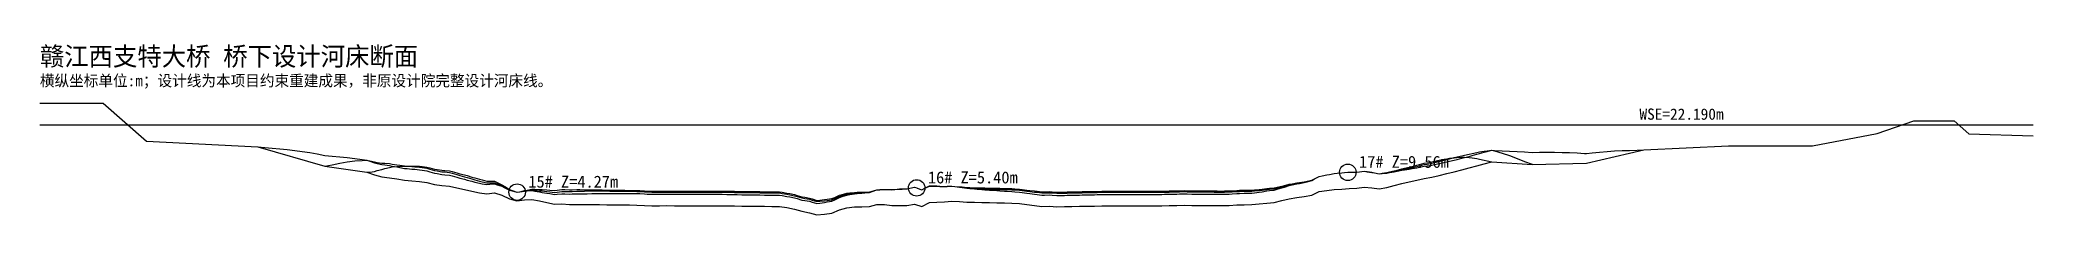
# Model space of a CAD drawing. Header units: metres. Extents: x 0 to 532, y -2 to 44.
import ezdxf

# ---------------------------------------------------------------- set-up
doc = ezdxf.new("R2010")
doc.units = ezdxf.units.M
for name, color, linetype in [('ANNOTATION', 7, 'CONTINUOUS'), ('CURRENT_BED', 8, 'CONTINUOUS'), ('DESIGN_CENTER', 1, 'CONTINUOUS'), ('DESIGN_DISTRIBUTED', 3, 'CONTINUOUS'), ('DESIGN_LOCAL', 5, 'CONTINUOUS'), ('PIER_CONTROL', 6, 'CONTINUOUS'), ('WSE_22_190', 4, 'CONTINUOUS')]:
    doc.layers.add(name, color=color, linetype=linetype)

msp = doc.modelspace()

# ---------------------------------------------------------------- linework, layer by layer
at = {"layer": 'CURRENT_BED', "color": 8}
msp.add_lwpolyline([(0, 27.98), (16.92, 28.02), (28.46, 17.9), (58.11, 16.4), (76.05, 11.2), (87.25, 9.56), (89.25, 8.85), (91.25, 8.37), (93.25, 8.12), (95.25, 7.78), (97.25, 7.43), (99.25, 7.26), (101.25, 7.13), (103.25, 6.84), (105.25, 6.31), (107.25, 6.01), (109.25, 5.88), (111.25, 5.39), (113.25, 4.95), (115.25, 4.5), (117.25, 4.05), (119.25, 3.8), (121.25, 4.06), (123.25, 3.5), (125.25, 2.52), (127.25, 1.99), (129.25, 2.26), (131.25, 2.33), (133.25, 1.92), (135.25, 1.52), (137.25, 1.04), (139.25, 1.15), (141.25, 1.01), (143.25, 0.99), (145.25, 0.97), (147.25, 0.95), (149.25, 0.93), (151.25, 0.91), (153.25, 0.89), (155.25, 0.87), (157.25, 0.85), (159.25, 0.82), (161.25, 0.7), (163.25, 0.65), (165.25, 0.61), (167.25, 0.67), (169.25, 0.64), (171.25, 0.62), (173.25, 0.66), (175.25, 0.66), (177.25, 0.66), (179.25, 0.66), (181.25, 0.66), (183.25, 0.63), (185.25, 0.59), (187.25, 0.57), (189.25, 0.55), (191.25, 0.52), (193.25, 0.5), (195.25, 0.47), (197.25, 0.46), (199.25, 0.15), (201.25, -0.26), (203.25, -0.85), (205.25, -1.22), (207.25, -1.81), (209.25, -1.6), (211.25, -1.32), (213.25, -0.45), (215.25, 0.12), (217.25, 0.34), (219.25, 0.39), (221.25, 0.41), (223.25, 0.96), (225.25, 0.94), (227.25, 0.73), (229.25, 0.75), (231.25, 0.72), (233.25, 1.07), (235.25, 0.41), (237.25, 1.52), (239.25, 1.61), (241.25, 1.65), (243.25, 1.85), (245.25, 1.78), (247.25, 1.64), (249.25, 1.59), (251.25, 1.53), (253.25, 1.48), (255.25, 1.43), (257.25, 1.38), (259.25, 1.35), (261.25, 1.2), (263.25, 0.95), (265.25, 0.71), (267.25, 0.48), (269.25, 0.53), (271.25, 0.36), (273.25, 0.4), (275.25, 0.44), (277.25, 0.49), (279.25, 0.53), (281.25, 0.57), (283.25, 0.62), (285.25, 0.65), (287.25, 0.64), (289.25, 0.64), (291.25, 0.63), (293.25, 0.62), (295.25, 0.62), (297.25, 0.61), (299.25, 0.65), (301.25, 0.68), (303.25, 0.74), (305.25, 0.78), (307.25, 0.74), (309.25, 0.74), (311.25, 0.71), (313.25, 0.69), (315.25, 0.68), (317.25, 0.73), (319.25, 0.84), (321.25, 0.92), (323.25, 0.93), (325.25, 1.12), (327.25, 1.36), (329.25, 1.54), (331.25, 2.02), (333.25, 2.51), (335.25, 2.87), (337.25, 3.08), (339.25, 3.49), (341.25, 4.42), (343.25, 4.72), (345.25, 4.98), (347.25, 5.1), (349.25, 5.21), (351.25, 5.32), (353.25, 5.64), (355.25, 5.46), (357.25, 5.17), (359.25, 5.51), (361.25, 6.03), (363.25, 6.55), (365.25, 6.98), (367.25, 7.44), (369.25, 7.94), (371.25, 8.28), (373.25, 8.75), (375.25, 9.23), (377.25, 9.72), (379.25, 10.22), (381.25, 10.74), (383.25, 11.3), (385.25, 11.83), (387.25, 12.34), (398.07, 11.69), (412.5, 12.02), (427.85, 15.6), (450.4, 16.59), (472.84, 16.64), (490.06, 19.92), (499.79, 23.3), (510.54, 23.3), (514.49, 19.84), (531.64, 19.29)], dxfattribs=at)
at = {"layer": 'DESIGN_CENTER', "color": 1}
msp.add_lwpolyline([(0, 27.98), (16.92, 28.02), (28.46, 17.9), (58.11, 16.4), (76.05, 11.2), (78, 11.58), (80, 11.99), (82, 12.34), (84, 12.59), (86, 12.73), (87.25, 12.77), (88, 12.61), (89.25, 12.32), (90, 12.22), (91.25, 12.02), (92, 11.98), (93.25, 11.88), (94, 11.78), (95.25, 11.6), (96, 11.48), (97.25, 11.27), (98, 11.21), (99.25, 11.1), (100, 11.05), (101.25, 10.95), (102, 10.83), (103.25, 10.63), (104, 10.42), (105.25, 10.07), (106, 9.94), (107.25, 9.72), (108, 9.65), (109.25, 9.52), (110, 9.31), (111.25, 8.95), (112, 8.74), (113.25, 8.39), (114, 8.18), (115.25, 7.81), (116, 7.58), (117.25, 7.19), (118, 7.03), (119.25, 6.75), (120, 6.76), (121.25, 6.79), (122, 6.5), (123.25, 6.02), (124, 5.58), (125.25, 4.87), (126, 4.63), (127.25, 4.26), (127.29, 4.27), (128, 4.38), (129.25, 4.61), (130, 4.69), (131.25, 4.84), (132, 4.77), (133.25, 4.65), (134, 4.58), (135.25, 4.46), (136, 4.36), (137.25, 4.18), (138, 4.28), (139.25, 4.45), (140, 4.45), (141.25, 4.45), (142, 4.48), (143.25, 4.52), (144, 4.54), (145.25, 4.57), (146, 4.58), (147.25, 4.59), (148, 4.59), (149.25, 4.59), (150, 4.59), (151.25, 4.58), (152, 4.57), (153.25, 4.56), (154, 4.55), (155.25, 4.53), (156, 4.52), (157.25, 4.5), (158, 4.49), (159.25, 4.47), (160, 4.42), (161.25, 4.34), (162, 4.32), (163.25, 4.28), (164, 4.27), (165.25, 4.24), (166, 4.26), (167.25, 4.29), (168, 4.27), (169.25, 4.26), (170, 4.25), (171.25, 4.23), (172, 4.25), (173.25, 4.27), (174, 4.27), (175.25, 4.27), (176, 4.27), (177.25, 4.27), (178, 4.27), (179.25, 4.27), (180, 4.27), (181.25, 4.27), (182, 4.26), (183.25, 4.24), (184, 4.23), (185.25, 4.21), (186, 4.2), (187.25, 4.19), (188, 4.18), (189.25, 4.16), (190, 4.15), (191.25, 4.14), (192, 4.13), (193.25, 4.11), (194, 4.1), (195.25, 4.08), (196, 4.08), (197.25, 4.06), (198, 3.95), (199.25, 3.75), (200, 3.59), (201.25, 3.33), (202, 3.11), (203.25, 2.74), (204, 2.6), (205.25, 2.36), (206, 2.14), (207.25, 1.77), (208, 1.85), (209.25, 1.98), (210, 2.08), (211.25, 2.26), (212, 2.59), (213.25, 3.14), (214, 3.36), (215.25, 3.74), (216, 3.83), (217.25, 4), (218, 4.04), (219.25, 4.11), (220, 4.14), (221.25, 4.21), (222, 4.45), (223.25, 4.87), (224, 4.91), (225.25, 4.98), (226, 4.95), (227.25, 4.91), (228, 4.97), (229.25, 5.08), (230, 5.12), (231.25, 5.17), (232, 5.34), (233.25, 5.6), (233.86, 5.4), (234, 5.35), (235.25, 4.91), (236, 5.3), (237.25, 5.92), (238, 5.91), (239.25, 5.88), (240, 5.84), (241.25, 5.77), (242, 5.79), (243.25, 5.83), (244, 5.75), (245.25, 5.64), (246, 5.55), (247.25, 5.4), (248, 5.35), (249.25, 5.28), (250, 5.24), (251.25, 5.17), (252, 5.14), (253.25, 5.09), (254, 5.06), (255.25, 5.02), (256, 4.99), (257.25, 4.96), (258, 4.95), (259.25, 4.93), (260, 4.87), (261.25, 4.78), (262, 4.69), (263.25, 4.54), (264, 4.45), (265.25, 4.3), (266, 4.22), (267.25, 4.08), (268, 4.1), (269.25, 4.13), (270, 4.07), (271.25, 3.97), (272, 3.98), (273.25, 4.01), (274, 4.02), (275.25, 4.06), (276, 4.07), (277.25, 4.1), (278, 4.12), (279.25, 4.14), (280, 4.16), (281.25, 4.19), (282, 4.21), (283.25, 4.24), (284, 4.25), (285.25, 4.27), (286, 4.26), (287.25, 4.26), (288, 4.26), (289.25, 4.25), (290, 4.25), (291.25, 4.25), (292, 4.25), (293.25, 4.24), (294, 4.24), (295.25, 4.24), (296, 4.23), (297.25, 4.23), (298, 4.24), (299.25, 4.27), (300, 4.28), (301.25, 4.3), (302, 4.32), (303.25, 4.36), (304, 4.37), (305.25, 4.4), (306, 4.38), (307.25, 4.35), (308, 4.35), (309.25, 4.35), (310, 4.34), (311.25, 4.32), (312, 4.31), (313.25, 4.29), (314, 4.29), (315.25, 4.28), (316, 4.29), (317.25, 4.32), (318, 4.36), (319.25, 4.43), (320, 4.46), (321.25, 4.5), (322, 4.51), (323.25, 4.51), (324, 4.59), (325.25, 4.71), (326, 4.8), (327.25, 4.95), (328, 5.03), (329.25, 5.14), (330, 5.34), (331.25, 5.65), (332, 5.85), (333.25, 6.18), (334, 6.33), (335.25, 6.6), (336, 6.7), (337.25, 6.89), (338, 7.08), (339.25, 7.4), (340, 7.79), (341.25, 8.44), (342, 8.6), (343.25, 8.85), (344, 9), (345.25, 9.23), (346, 9.32), (347.25, 9.44), (348, 9.5), (348.86, 9.56), (349.25, 9.58), (350, 9.61), (351.25, 9.63), (352, 9.71), (353.25, 9.84), (354, 9.73), (355.25, 9.54), (356, 9.39), (357.25, 9.14), (358, 9.23), (359.25, 9.38), (360, 9.54), (361.25, 9.82), (362, 9.99), (363.25, 10.28), (364, 10.43), (365.25, 10.68), (366, 10.85), (367.25, 11.13), (368, 11.32), (369.25, 11.64), (370, 11.77), (371.25, 12), (372, 12.18), (373.25, 12.49), (374, 12.68), (375.25, 12.99), (376, 13.18), (377.25, 13.48), (378, 13.67), (379.25, 13.97), (380, 14.15), (381.25, 14.43), (382, 14.6), (383.25, 14.87), (384, 15), (385.25, 15.21), (386, 15.3), (387.25, 15.43), (388, 15.25), (390, 14.7), (392, 14.04), (394, 13.29), (396, 12.49), (398, 11.71), (398.07, 11.69), (412.5, 12.02), (427.85, 15.6), (450.4, 16.59), (472.84, 16.64), (490.06, 19.92), (499.79, 23.3), (510.54, 23.3), (514.49, 19.84), (531.64, 19.29)], dxfattribs=at)
at = {"layer": 'DESIGN_DISTRIBUTED', "color": 3}
msp.add_lwpolyline([(0, 27.98), (16.92, 28.02), (28.46, 17.9), (58.11, 16.4), (60, 16.22), (62, 16.05), (64, 15.86), (66, 15.66), (68, 15.42), (70, 15.14), (72, 14.82), (74, 14.46), (76, 14.05), (76.05, 14.04), (78, 13.89), (80, 13.7), (82, 13.48), (84, 13.24), (86, 12.98), (87.25, 12.81), (88, 12.54), (89.25, 12.1), (90, 11.92), (91.25, 11.62), (92, 11.52), (93.25, 11.36), (94, 11.22), (95.25, 11), (96, 10.86), (97.25, 10.62), (98, 10.55), (99.25, 10.42), (100, 10.36), (101.25, 10.25), (102, 10.13), (103.25, 9.92), (104, 9.7), (105.25, 9.34), (106, 9.21), (107.25, 8.98), (108, 8.91), (109.25, 8.79), (110, 8.58), (111.25, 8.23), (112, 8.03), (113.25, 7.71), (114, 7.51), (115.25, 7.17), (116, 6.97), (117.25, 6.64), (118, 6.51), (119.25, 6.31), (120, 6.37), (121.25, 6.48), (122, 6.24), (123.25, 5.85), (124, 5.46), (125.25, 4.82), (126, 4.6), (127.25, 4.26), (127.29, 4.27), (128, 4.37), (129.25, 4.55), (130, 4.59), (131.25, 4.67), (132, 4.54), (133.25, 4.34), (134, 4.21), (135.25, 4.01), (136, 3.87), (137.25, 3.63), (138, 3.7), (139.25, 3.81), (140, 3.79), (141.25, 3.76), (142, 3.78), (143.25, 3.81), (144, 3.83), (145.25, 3.85), (146, 3.86), (147.25, 3.88), (148, 3.89), (149.25, 3.91), (150, 3.91), (151.25, 3.92), (152, 3.93), (153.25, 3.93), (154, 3.93), (155.25, 3.93), (156, 3.93), (157.25, 3.92), (158, 3.92), (159.25, 3.91), (160, 3.87), (161.25, 3.79), (162, 3.77), (163.25, 3.75), (164, 3.73), (165.25, 3.71), (166, 3.73), (167.25, 3.76), (168, 3.75), (169.25, 3.73), (170, 3.72), (171.25, 3.7), (172, 3.71), (173.25, 3.73), (174, 3.73), (175.25, 3.73), (176, 3.73), (177.25, 3.72), (178, 3.72), (179.25, 3.72), (180, 3.71), (181.25, 3.71), (182, 3.69), (183.25, 3.67), (184, 3.65), (185.25, 3.63), (186, 3.61), (187.25, 3.59), (188, 3.58), (189.25, 3.56), (190, 3.55), (191.25, 3.53), (192, 3.52), (193.25, 3.5), (194, 3.49), (195.25, 3.47), (196, 3.46), (197.25, 3.45), (198, 3.34), (199.25, 3.15), (200, 3), (201.25, 2.75), (202, 2.53), (203.25, 2.17), (204, 2.04), (205.25, 1.83), (206, 1.62), (207.25, 1.28), (208, 1.37), (209.25, 1.53), (210, 1.66), (211.25, 1.88), (212, 2.23), (213.25, 2.82), (214, 3.07), (215.25, 3.49), (216, 3.61), (217.25, 3.82), (218, 3.89), (219.25, 4), (220, 4.06), (221.25, 4.16), (222, 4.43), (223.25, 4.87), (224, 4.92), (225.25, 5.01), (226, 4.99), (227.25, 4.95), (228, 5.02), (229.25, 5.12), (230, 5.15), (231.25, 5.19), (232, 5.35), (233.25, 5.6), (233.86, 5.4), (234, 5.35), (235.25, 4.92), (236, 5.31), (237.25, 5.95), (238, 5.94), (239.25, 5.92), (240, 5.88), (241.25, 5.81), (242, 5.83), (243.25, 5.85), (244, 5.77), (245.25, 5.62), (246, 5.51), (247.25, 5.33), (248, 5.26), (249.25, 5.14), (250, 5.08), (251.25, 4.97), (252, 4.91), (253.25, 4.81), (254, 4.76), (255.25, 4.67), (256, 4.63), (257.25, 4.55), (258, 4.52), (259.25, 4.47), (260, 4.39), (261.25, 4.27), (262, 4.17), (263.25, 3.99), (264, 3.89), (265.25, 3.73), (266, 3.64), (267.25, 3.49), (268, 3.5), (269.25, 3.53), (270, 3.47), (271.25, 3.36), (272, 3.38), (273.25, 3.4), (274, 3.42), (275.25, 3.45), (276, 3.47), (277.25, 3.5), (278, 3.51), (279.25, 3.55), (280, 3.56), (281.25, 3.59), (282, 3.61), (283.25, 3.65), (284, 3.66), (285.25, 3.68), (286, 3.68), (287.25, 3.68), (288, 3.68), (289.25, 3.68), (290, 3.67), (291.25, 3.67), (292, 3.67), (293.25, 3.67), (294, 3.66), (295.25, 3.66), (296, 3.66), (297.25, 3.65), (298, 3.66), (299.25, 3.68), (300, 3.69), (301.25, 3.71), (302, 3.73), (303.25, 3.76), (304, 3.78), (305.25, 3.8), (306, 3.78), (307.25, 3.75), (308, 3.75), (309.25, 3.75), (310, 3.74), (311.25, 3.71), (312, 3.71), (313.25, 3.7), (314, 3.69), (315.25, 3.69), (316, 3.71), (317.25, 3.75), (318, 3.8), (319.25, 3.88), (320, 3.92), (321.25, 3.99), (322, 4), (323.25, 4.04), (324, 4.12), (325.25, 4.28), (326, 4.39), (327.25, 4.58), (328, 4.67), (329.25, 4.83), (330, 5.05), (331.25, 5.41), (332, 5.63), (333.25, 6), (334, 6.18), (335.25, 6.48), (336, 6.61), (337.25, 6.82), (338, 7.03), (339.25, 7.38), (340, 7.78), (341.25, 8.45), (342, 8.61), (343.25, 8.87), (344, 9.02), (345.25, 9.25), (346, 9.33), (347.25, 9.45), (348, 9.51), (348.86, 9.56), (349.25, 9.58), (350, 9.61), (351.25, 9.64), (352, 9.73), (353.25, 9.86), (354, 9.75), (355.25, 9.56), (356, 9.4), (357.25, 9.14), (358, 9.21), (359.25, 9.33), (360, 9.48), (361.25, 9.71), (362, 9.86), (363.25, 10.11), (364, 10.22), (365.25, 10.42), (366, 10.56), (367.25, 10.78), (368, 10.94), (369.25, 11.2), (370, 11.3), (371.25, 11.48), (372, 11.63), (373.25, 11.9), (374, 12.06), (375.25, 12.34), (376, 12.51), (377.25, 12.81), (378, 12.99), (379.25, 13.3), (380, 13.49), (381.25, 13.82), (382, 14.03), (383.25, 14.38), (384, 14.58), (385.25, 14.92), (386, 15.12), (387.25, 15.45), (388, 15.41), (390, 15.31), (392, 15.21), (394, 15.1), (396, 14.99), (398, 14.87), (398.07, 14.87), (400, 14.9), (402, 14.92), (404, 14.92), (406, 14.89), (408, 14.83), (410, 14.74), (412, 14.61), (412.5, 14.57), (414, 14.75), (416, 14.96), (418, 15.12), (420, 15.25), (422, 15.35), (424, 15.42), (426, 15.5), (427.85, 15.6), (450.4, 16.59), (472.84, 16.64), (490.06, 19.92), (499.79, 23.3), (510.54, 23.3), (514.49, 19.84), (531.64, 19.29)], dxfattribs=at)
at = {"layer": 'DESIGN_LOCAL', "color": 5}
msp.add_lwpolyline([(0, 27.98), (16.92, 28.02), (28.46, 17.9), (58.11, 16.4), (76.05, 11.2), (87.25, 9.56), (88, 9.64), (89.25, 9.82), (90, 10.01), (91.25, 10.31), (92, 10.54), (93.25, 10.87), (94, 10.99), (95.25, 11.13), (96, 11.17), (97.25, 11.18), (98, 11.22), (99.25, 11.24), (100, 11.24), (101.25, 11.22), (102, 11.13), (103.25, 10.97), (104, 10.77), (105.25, 10.43), (106, 10.31), (107.25, 10.11), (108, 10.04), (109.25, 9.94), (110, 9.74), (111.25, 9.4), (112, 9.2), (113.25, 8.87), (114, 8.67), (115.25, 8.31), (116, 8.09), (117.25, 7.69), (118, 7.52), (119.25, 7.21), (120, 7.2), (121.25, 7.16), (122, 6.82), (123.25, 6.25), (124, 5.76), (125.25, 4.95), (126, 4.67), (127.25, 4.26), (127.29, 4.27), (128, 4.39), (129.25, 4.69), (130, 4.82), (131.25, 5.07), (132, 5.05), (133.25, 5.02), (134, 4.99), (135.25, 4.92), (136, 4.84), (137.25, 4.68), (138, 4.79), (139.25, 4.95), (140, 4.94), (141.25, 4.91), (142, 4.93), (143.25, 4.94), (144, 4.94), (145.25, 4.93), (146, 4.93), (147.25, 4.91), (148, 4.9), (149.25, 4.88), (150, 4.86), (151.25, 4.84), (152, 4.83), (153.25, 4.81), (154, 4.79), (155.25, 4.77), (156, 4.76), (157.25, 4.74), (158, 4.73), (159.25, 4.72), (160, 4.67), (161.25, 4.59), (162, 4.57), (163.25, 4.54), (164, 4.53), (165.25, 4.5), (166, 4.52), (167.25, 4.56), (168, 4.55), (169.25, 4.53), (170, 4.52), (171.25, 4.51), (172, 4.52), (173.25, 4.55), (174, 4.55), (175.25, 4.55), (176, 4.55), (177.25, 4.55), (178, 4.55), (179.25, 4.55), (180, 4.55), (181.25, 4.55), (182, 4.54), (183.25, 4.52), (184, 4.51), (185.25, 4.49), (186, 4.48), (187.25, 4.46), (188, 4.46), (189.25, 4.44), (190, 4.43), (191.25, 4.42), (192, 4.41), (193.25, 4.39), (194, 4.38), (195.25, 4.37), (196, 4.36), (197.25, 4.35), (198, 4.24), (199.25, 4.04), (200, 3.89), (201.25, 3.63), (202, 3.41), (203.25, 3.04), (204, 2.9), (205.25, 2.67), (206, 2.45), (207.25, 2.08), (208, 2.15), (209.25, 2.28), (210, 2.38), (211.25, 2.55), (212, 2.88), (213.25, 3.42), (214, 3.63), (215.25, 3.99), (216, 4.07), (217.25, 4.21), (218, 4.23), (219.25, 4.27), (220, 4.29), (221.25, 4.32), (222, 4.55), (223.25, 4.93), (224, 4.95), (225.25, 5), (226, 4.96), (227.25, 4.9), (228, 4.95), (229.25, 5.06), (230, 5.1), (231.25, 5.16), (232, 5.33), (233.25, 5.59), (233.86, 5.4), (234, 5.35), (235.25, 4.91), (236, 5.29), (237.25, 5.9), (238, 5.89), (239.25, 5.86), (240, 5.82), (241.25, 5.77), (242, 5.8), (243.25, 5.87), (244, 5.81), (245.25, 5.72), (246, 5.65), (247.25, 5.54), (248, 5.51), (249.25, 5.46), (250, 5.44), (251.25, 5.4), (252, 5.38), (253.25, 5.35), (254, 5.33), (255.25, 5.3), (256, 5.29), (257.25, 5.26), (258, 5.25), (259.25, 5.23), (260, 5.18), (261.25, 5.09), (262, 5), (263.25, 4.84), (264, 4.75), (265.25, 4.6), (266, 4.52), (267.25, 4.38), (268, 4.39), (269.25, 4.42), (270, 4.36), (271.25, 4.26), (272, 4.27), (273.25, 4.29), (274, 4.31), (275.25, 4.34), (276, 4.35), (277.25, 4.38), (278, 4.4), (279.25, 4.42), (280, 4.44), (281.25, 4.46), (282, 4.48), (283.25, 4.51), (284, 4.52), (285.25, 4.54), (286, 4.54), (287.25, 4.53), (288, 4.53), (289.25, 4.53), (290, 4.53), (291.25, 4.52), (292, 4.52), (293.25, 4.52), (294, 4.52), (295.25, 4.51), (296, 4.51), (297.25, 4.51), (298, 4.52), (299.25, 4.54), (300, 4.56), (301.25, 4.58), (302, 4.6), (303.25, 4.63), (304, 4.65), (305.25, 4.68), (306, 4.66), (307.25, 4.63), (308, 4.63), (309.25, 4.64), (310, 4.62), (311.25, 4.6), (312, 4.59), (313.25, 4.58), (314, 4.58), (315.25, 4.57), (316, 4.59), (317.25, 4.62), (318, 4.66), (319.25, 4.73), (320, 4.76), (321.25, 4.81), (322, 4.81), (323.25, 4.82), (324, 4.89), (325.25, 5), (326, 5.09), (327.25, 5.24), (328, 5.31), (329.25, 5.41), (330, 5.59), (331.25, 5.9), (332, 6.08), (333.25, 6.39), (334, 6.53), (335.25, 6.76), (336, 6.85), (337.25, 7.01), (338, 7.18), (339.25, 7.47), (340, 7.85), (341.25, 8.48), (342, 8.62), (343.25, 8.86), (344, 9), (345.25, 9.23), (346, 9.31), (347.25, 9.44), (348, 9.5), (348.86, 9.56), (349.25, 9.58), (350, 9.6), (351.25, 9.62), (352, 9.71), (353.25, 9.84), (354, 9.73), (355.25, 9.56), (356, 9.42), (357.25, 9.19), (358, 9.3), (359.25, 9.48), (360, 9.66), (361.25, 9.97), (362, 10.16), (363.25, 10.49), (364, 10.66), (365.25, 10.95), (366, 11.14), (367.25, 11.45), (368, 11.65), (369.25, 11.99), (370, 12.13), (371.25, 12.35), (372, 12.53), (373.25, 12.8), (374, 12.96), (375.25, 13.18), (376, 13.3), (377.25, 13.45), (378, 13.51), (379.25, 13.56), (380, 13.56), (381.25, 13.49), (382, 13.41), (383.25, 13.23), (384, 13.08), (385.25, 12.79), (386, 12.61), (387.25, 12.34), (398.07, 11.69), (412.5, 12.02), (427.85, 15.6), (450.4, 16.59), (472.84, 16.64), (490.06, 19.92), (499.79, 23.3), (510.54, 23.3), (514.49, 19.84), (531.64, 19.29)], dxfattribs=at)
at = {"layer": 'PIER_CONTROL', "color": 6}
for centre in [(348.86, 9.56), (127.29, 4.27), (233.86, 5.4)]:
    msp.add_circle(centre, 2.2, dxfattribs=at)
at = {"layer": 'WSE_22_190', "color": 4}
msp.add_line((0, 22.19), (531.64, 22.19), dxfattribs=at)

# ---------------------------------------------------------------- texts
at = {"layer": 'ANNOTATION', "color": 7}
for s, height, p in [('赣江西支特大桥 桥下设计河床断面', 5, (0, 38.02)), ('横纵坐标单位:m；设计线为本项目约束重建成果，非原设计院完整设计河床线。', 3, (0, 32.52))]:
    msp.add_text(s, height=height, dxfattribs=at).set_placement(p)
at = {"layer": 'ANNOTATION', "color": 4}
msp.add_text('WSE=22.190m', height=3, dxfattribs=at).set_placement((426.64, 23.59))
at = {"layer": 'ANNOTATION', "color": 6}
for s, p in [('17# Z=9.56m', (351.86, 10.76)), ('15# Z=4.27m', (130.29, 5.47)), ('16# Z=5.40m', (236.86, 6.6))]:
    msp.add_text(s, height=3.2, dxfattribs=at).set_placement(p)

doc.saveas('drawing.dxf')
